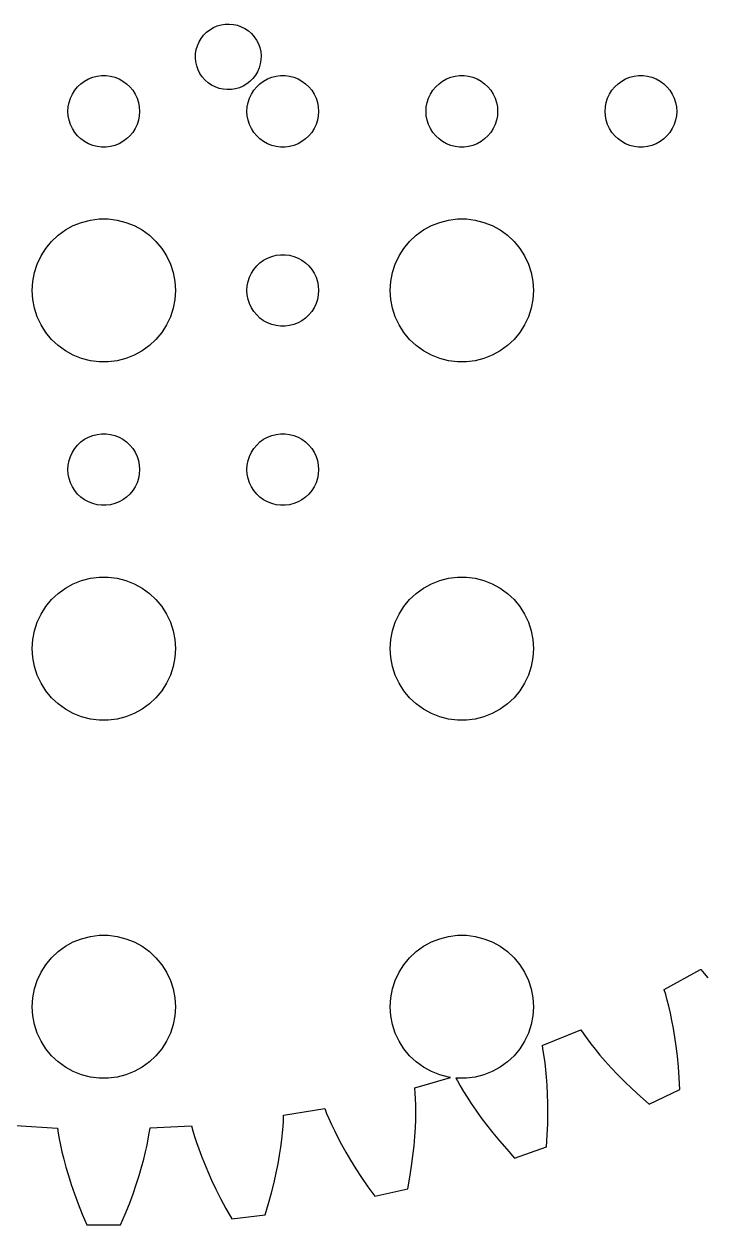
# Model space of a CAD drawing. Header units: metres. Extents: x -54 to 54, y 56 to 164.
# Drawn here: x -3.3 to 25.2, y 55.9 to 106.2 of the extents above; entities that cross this region are included whole.
import ezdxf

# ---------------------------------------------------------------- set-up
doc = ezdxf.new("R2010")
doc.units = ezdxf.units.M

msp = doc.modelspace()

# ---------------------------------------------------------------- linework, layer by layer
for p, q in [((4.74915, 106.079), (4.91496, 106.127)), ((4.91496, 106.127), (5.08551, 106.154)), ((5.08551, 106.154), (5.2581, 106.159)), ((5.2581, 106.159), (5.43001, 106.143)), ((5.43001, 106.143), (5.59851, 106.105)), ((4.07767, 105.558), (4.1835, 105.694)), ((4.1835, 105.694), (4.3056, 105.816)), ((4.3056, 105.816), (4.44205, 105.922)), ((4.44205, 105.922), (4.59067, 106.01)), ((4.59067, 106.01), (4.74915, 106.079)), ((5.59851, 106.105), (5.76099, 106.047)), ((5.76099, 106.047), (5.91484, 105.969)), ((5.91484, 105.969), (6.05765, 105.872)), ((6.05765, 105.872), (6.18718, 105.757)), ((6.18718, 105.757), (6.30136, 105.628)), ((6.30136, 105.628), (6.39842, 105.485)), ((3.87302, 105.085), (3.92119, 105.251)), ((3.92119, 105.251), (3.98978, 105.409)), ((3.98978, 105.409), (4.07767, 105.558)), ((6.39842, 105.485), (6.47682, 105.331)), ((6.47682, 105.331), (6.53531, 105.169)), ((6.53531, 105.169), (6.57298, 105)), ((3.84059, 104.742), (3.84601, 104.914)), ((3.85683, 104.57), (3.84059, 104.742)), ((3.84601, 104.914), (3.87302, 105.085)), ((6.5838, 104.656), (6.55679, 104.485)), ((6.57298, 105), (6.58923, 104.828)), ((6.58923, 104.828), (6.5838, 104.656)), ((3.8945, 104.401), (3.85683, 104.57)), ((3.95299, 104.239), (3.8945, 104.401)), ((4.03139, 104.085), (3.95299, 104.239)), ((6.44003, 104.161), (6.35214, 104.012)), ((6.50862, 104.319), (6.44003, 104.161)), ((6.55679, 104.485), (6.50862, 104.319)), ((-1.09344, 103.527), (-0.95613, 103.656)), ((-0.95613, 103.656), (-0.80373, 103.766)), ((-0.80373, 103.766), (-0.63866, 103.857)), ((-0.63866, 103.857), (-0.46352, 103.927)), ((-0.46352, 103.927), (-0.28107, 103.973)), ((-0.28107, 103.973), (-0.09418, 103.997)), ((-0.09418, 103.997), (0.09418, 103.997)), ((0.09418, 103.997), (0.28107, 103.973)), ((0.28107, 103.973), (0.46352, 103.927)), ((0.46352, 103.927), (0.63866, 103.857)), ((0.63866, 103.857), (0.80373, 103.766)), ((0.80373, 103.766), (0.95613, 103.656)), ((0.95613, 103.656), (1.09344, 103.527)), ((4.12845, 103.942), (4.03139, 104.085)), ((4.24263, 103.813), (4.12845, 103.942)), ((4.37216, 103.699), (4.24263, 103.813)), ((4.51497, 103.602), (4.37216, 103.699)), ((5.98776, 103.648), (5.83914, 103.56)), ((6.12421, 103.754), (5.98776, 103.648)), ((6.24631, 103.876), (6.12421, 103.754)), ((6.35214, 104.012), (6.24631, 103.876)), ((6.40654, 103.527), (6.54385, 103.656)), ((6.54385, 103.656), (6.69626, 103.766)), ((6.69626, 103.766), (6.86133, 103.857)), ((6.86133, 103.857), (7.03647, 103.927)), ((7.03647, 103.927), (7.21892, 103.973)), ((7.21892, 103.973), (7.40581, 103.997)), ((7.40581, 103.997), (7.59418, 103.997)), ((7.59418, 103.997), (7.78107, 103.973)), ((7.78107, 103.973), (7.96352, 103.927)), ((7.96352, 103.927), (8.13866, 103.857)), ((8.13866, 103.857), (8.30373, 103.766)), ((8.30373, 103.766), (8.45613, 103.656)), ((8.45613, 103.656), (8.59344, 103.527)), ((13.9065, 103.527), (14.0439, 103.656)), ((14.0439, 103.656), (14.1963, 103.766)), ((14.1963, 103.766), (14.3613, 103.857)), ((14.3613, 103.857), (14.5365, 103.927)), ((14.5365, 103.927), (14.7189, 103.973)), ((14.7189, 103.973), (14.9058, 103.997)), ((14.9058, 103.997), (15.0942, 103.997)), ((15.0942, 103.997), (15.2811, 103.973)), ((15.2811, 103.973), (15.4635, 103.927)), ((15.4635, 103.927), (15.6387, 103.857)), ((15.6387, 103.857), (15.8037, 103.766)), ((15.8037, 103.766), (15.9561, 103.656)), ((15.9561, 103.656), (16.0934, 103.527)), ((21.4065, 103.527), (21.5439, 103.656)), ((21.5439, 103.656), (21.6963, 103.766)), ((21.6963, 103.766), (21.8613, 103.857)), ((21.8613, 103.857), (22.0365, 103.927)), ((22.0365, 103.927), (22.2189, 103.973)), ((22.2189, 103.973), (22.4058, 103.997)), ((22.4058, 103.997), (22.5942, 103.997)), ((22.5942, 103.997), (22.7811, 103.973)), ((22.7811, 103.973), (22.9635, 103.927)), ((22.9635, 103.927), (23.1387, 103.857)), ((23.1387, 103.857), (23.3037, 103.766)), ((23.3037, 103.766), (23.4561, 103.656)), ((23.4561, 103.656), (23.5934, 103.527)), ((-1.39465, 103.052), (-1.31445, 103.223)), ((-1.31445, 103.223), (-1.21352, 103.382)), ((-1.21352, 103.382), (-1.09344, 103.527)), ((1.09344, 103.527), (1.21352, 103.382)), ((1.21352, 103.382), (1.31445, 103.223)), ((1.31445, 103.223), (1.39465, 103.052)), ((4.66882, 103.523), (4.51497, 103.602)), ((4.8313, 103.465), (4.66882, 103.523)), ((4.9998, 103.427), (4.8313, 103.465)), ((5.17172, 103.411), (4.9998, 103.427)), ((5.3443, 103.416), (5.17172, 103.411)), ((5.51485, 103.443), (5.3443, 103.416)), ((5.68066, 103.491), (5.51485, 103.443)), ((5.83914, 103.56), (5.68066, 103.491)), ((6.10533, 103.052), (6.18553, 103.223)), ((6.18553, 103.223), (6.28647, 103.382)), ((6.28647, 103.382), (6.40654, 103.527)), ((8.59344, 103.527), (8.71352, 103.382)), ((8.71352, 103.382), (8.81445, 103.223)), ((8.81445, 103.223), (8.89465, 103.052)), ((13.6053, 103.052), (13.6855, 103.223)), ((13.6855, 103.223), (13.7865, 103.382)), ((13.7865, 103.382), (13.9065, 103.527)), ((16.0934, 103.527), (16.2135, 103.382)), ((16.2135, 103.382), (16.3145, 103.223)), ((16.3145, 103.223), (16.3947, 103.052)), ((21.1053, 103.052), (21.1855, 103.223)), ((21.1855, 103.223), (21.2865, 103.382)), ((21.2865, 103.382), (21.4065, 103.527)), ((23.5934, 103.527), (23.7135, 103.382)), ((23.7135, 103.382), (23.8145, 103.223)), ((23.8145, 103.223), (23.8947, 103.052)), ((-1.5, 102.5), (-1.48816, 102.688)), ((-1.48816, 102.688), (-1.45287, 102.873)), ((-1.45287, 102.873), (-1.39465, 103.052)), ((1.39465, 103.052), (1.45287, 102.873)), ((1.45287, 102.873), (1.48816, 102.688)), ((1.48816, 102.688), (1.5, 102.5)), ((6, 102.5), (6.01183, 102.688)), ((6.01183, 102.688), (6.04712, 102.873)), ((6.04712, 102.873), (6.10533, 103.052)), ((8.89465, 103.052), (8.95287, 102.873)), ((8.95287, 102.873), (8.98816, 102.688)), ((8.98816, 102.688), (9, 102.5)), ((13.5, 102.5), (13.5118, 102.688)), ((13.5118, 102.688), (13.5471, 102.873)), ((13.5471, 102.873), (13.6053, 103.052)), ((16.3947, 103.052), (16.4529, 102.873)), ((16.4529, 102.873), (16.4882, 102.688)), ((16.4882, 102.688), (16.5, 102.5)), ((21, 102.5), (21.0118, 102.688)), ((21.0118, 102.688), (21.0471, 102.873)), ((21.0471, 102.873), (21.1053, 103.052)), ((23.8947, 103.052), (23.9529, 102.873)), ((23.9529, 102.873), (23.9882, 102.688)), ((23.9882, 102.688), (24, 102.5)), ((-1.48816, 102.312), (-1.5, 102.5)), ((-1.45287, 102.127), (-1.48816, 102.312)), ((-1.39465, 101.948), (-1.45287, 102.127)), ((1.45287, 102.127), (1.39465, 101.948)), ((1.48816, 102.312), (1.45287, 102.127)), ((1.5, 102.5), (1.48816, 102.312)), ((6.01183, 102.312), (6, 102.5)), ((6.04712, 102.127), (6.01183, 102.312)), ((6.10533, 101.948), (6.04712, 102.127)), ((8.95287, 102.127), (8.89465, 101.948)), ((8.98816, 102.312), (8.95287, 102.127)), ((9, 102.5), (8.98816, 102.312)), ((13.5118, 102.312), (13.5, 102.5)), ((13.5471, 102.127), (13.5118, 102.312)), ((13.6053, 101.948), (13.5471, 102.127)), ((16.4529, 102.127), (16.3947, 101.948)), ((16.4882, 102.312), (16.4529, 102.127)), ((16.5, 102.5), (16.4882, 102.312)), ((21.0118, 102.312), (21, 102.5)), ((21.0471, 102.127), (21.0118, 102.312)), ((21.1053, 101.948), (21.0471, 102.127)), ((23.9529, 102.127), (23.8947, 101.948)), ((23.9882, 102.312), (23.9529, 102.127)), ((24, 102.5), (23.9882, 102.312)), ((-1.31445, 101.777), (-1.39465, 101.948)), ((-1.21352, 101.618), (-1.31445, 101.777)), ((-1.09344, 101.473), (-1.21352, 101.618)), ((1.21352, 101.618), (1.09344, 101.473)), ((1.31445, 101.777), (1.21352, 101.618)), ((1.39465, 101.948), (1.31445, 101.777)), ((6.18553, 101.777), (6.10533, 101.948)), ((6.28647, 101.618), (6.18553, 101.777)), ((6.40654, 101.473), (6.28647, 101.618)), ((8.71352, 101.618), (8.59344, 101.473)), ((8.81445, 101.777), (8.71352, 101.618)), ((8.89465, 101.948), (8.81445, 101.777)), ((13.6855, 101.777), (13.6053, 101.948)), ((13.7865, 101.618), (13.6855, 101.777)), ((13.9065, 101.473), (13.7865, 101.618)), ((16.2135, 101.618), (16.0934, 101.473)), ((16.3145, 101.777), (16.2135, 101.618)), ((16.3947, 101.948), (16.3145, 101.777)), ((21.1855, 101.777), (21.1053, 101.948)), ((21.2865, 101.618), (21.1855, 101.777)), ((21.4065, 101.473), (21.2865, 101.618)), ((23.7135, 101.618), (23.5934, 101.473)), ((23.8145, 101.777), (23.7135, 101.618)), ((23.8947, 101.948), (23.8145, 101.777)), ((-0.95613, 101.344), (-1.09344, 101.473)), ((-0.80373, 101.234), (-0.95613, 101.344)), ((-0.63866, 101.143), (-0.80373, 101.234)), ((-0.46352, 101.073), (-0.63866, 101.143)), ((0.63866, 101.143), (0.46352, 101.073)), ((0.80373, 101.234), (0.63866, 101.143)), ((0.95613, 101.344), (0.80373, 101.234)), ((1.09344, 101.473), (0.95613, 101.344)), ((6.54385, 101.344), (6.40654, 101.473)), ((6.69626, 101.234), (6.54385, 101.344)), ((6.86133, 101.143), (6.69626, 101.234)), ((7.03647, 101.073), (6.86133, 101.143)), ((8.13866, 101.143), (7.96352, 101.073)), ((8.30373, 101.234), (8.13866, 101.143)), ((8.45613, 101.344), (8.30373, 101.234)), ((8.59344, 101.473), (8.45613, 101.344)), ((14.0439, 101.344), (13.9065, 101.473)), ((14.1963, 101.234), (14.0439, 101.344)), ((14.3613, 101.143), (14.1963, 101.234)), ((14.5365, 101.073), (14.3613, 101.143)), ((15.6387, 101.143), (15.4635, 101.073)), ((15.8037, 101.234), (15.6387, 101.143)), ((15.9561, 101.344), (15.8037, 101.234)), ((16.0934, 101.473), (15.9561, 101.344)), ((21.5439, 101.344), (21.4065, 101.473)), ((21.6963, 101.234), (21.5439, 101.344)), ((21.8613, 101.143), (21.6963, 101.234)), ((22.0365, 101.073), (21.8613, 101.143)), ((23.1387, 101.143), (22.9635, 101.073)), ((23.3037, 101.234), (23.1387, 101.143)), ((23.4561, 101.344), (23.3037, 101.234)), ((23.5934, 101.473), (23.4561, 101.344)), ((-0.28107, 101.027), (-0.46352, 101.073)), ((-0.09418, 101.003), (-0.28107, 101.027)), ((0.09418, 101.003), (-0.09418, 101.003)), ((0.28107, 101.027), (0.09418, 101.003)), ((0.46352, 101.073), (0.28107, 101.027)), ((7.21892, 101.027), (7.03647, 101.073)), ((7.40581, 101.003), (7.21892, 101.027)), ((7.59418, 101.003), (7.40581, 101.003)), ((7.78107, 101.027), (7.59418, 101.003)), ((7.96352, 101.073), (7.78107, 101.027)), ((14.7189, 101.027), (14.5365, 101.073)), ((14.9058, 101.003), (14.7189, 101.027)), ((15.0942, 101.003), (14.9058, 101.003)), ((15.2811, 101.027), (15.0942, 101.003)), ((15.4635, 101.073), (15.2811, 101.027)), ((22.2189, 101.027), (22.0365, 101.073)), ((22.4058, 101.003), (22.2189, 101.027)), ((22.5942, 101.003), (22.4058, 101.003)), ((22.7811, 101.027), (22.5942, 101.003)), ((22.9635, 101.073), (22.7811, 101.027)), ((-1.60747, 97.533), (-1.27733, 97.7145)), ((-1.27733, 97.7145), (-0.92705, 97.8532)), ((-0.92705, 97.8532), (-0.56213, 97.9469)), ((-0.56213, 97.9469), (-0.18837, 97.9941)), ((-0.18837, 97.9941), (0.18837, 97.9941)), ((0.18837, 97.9941), (0.56213, 97.9469)), ((0.56213, 97.9469), (0.92705, 97.8532)), ((0.92705, 97.8532), (1.27733, 97.7145)), ((1.27733, 97.7145), (1.60747, 97.533)), ((13.3925, 97.533), (13.7227, 97.7145)), ((13.7227, 97.7145), (14.0729, 97.8532)), ((14.0729, 97.8532), (14.4379, 97.9469)), ((14.4379, 97.9469), (14.8116, 97.9941)), ((14.8116, 97.9941), (15.1884, 97.9941)), ((15.1884, 97.9941), (15.5621, 97.9469)), ((15.5621, 97.9469), (15.927, 97.8532)), ((15.927, 97.8532), (16.2773, 97.7145)), ((16.2773, 97.7145), (16.6075, 97.533)), ((-2.1869, 97.0536), (-1.91226, 97.3116)), ((-1.91226, 97.3116), (-1.60747, 97.533)), ((1.60747, 97.533), (1.91226, 97.3116)), ((1.91226, 97.3116), (2.1869, 97.0536)), ((12.8131, 97.0536), (13.0877, 97.3116)), ((13.0877, 97.3116), (13.3925, 97.533)), ((16.6075, 97.533), (16.9123, 97.3116)), ((16.9123, 97.3116), (17.1869, 97.0536)), ((-2.62891, 96.4453), (-2.42705, 96.7634)), ((-2.42705, 96.7634), (-2.1869, 97.0536)), ((2.1869, 97.0536), (2.42705, 96.7634)), ((2.42705, 96.7634), (2.62891, 96.4453)), ((12.3711, 96.4453), (12.5729, 96.7634)), ((12.5729, 96.7634), (12.8131, 97.0536)), ((17.1869, 97.0536), (17.427, 96.7634)), ((17.427, 96.7634), (17.6289, 96.4453)), ((-2.90575, 95.7461), (-2.78932, 96.1044)), ((-2.78932, 96.1044), (-2.62891, 96.4453)), ((2.62891, 96.4453), (2.78932, 96.1044)), ((2.78932, 96.1044), (2.90575, 95.7461)), ((6.40654, 96.0268), (6.54385, 96.1558)), ((6.54385, 96.1558), (6.69626, 96.2665)), ((6.69626, 96.2665), (6.86133, 96.3573)), ((6.86133, 96.3573), (7.03647, 96.4266)), ((7.03647, 96.4266), (7.21892, 96.4734)), ((7.21892, 96.4734), (7.40581, 96.4971)), ((7.40581, 96.4971), (7.59418, 96.4971)), ((7.59418, 96.4971), (7.78107, 96.4734)), ((7.78107, 96.4734), (7.96352, 96.4266)), ((7.96352, 96.4266), (8.13866, 96.3573)), ((8.13866, 96.3573), (8.30373, 96.2665)), ((8.30373, 96.2665), (8.45613, 96.1558)), ((8.45613, 96.1558), (8.59344, 96.0268)), ((12.0942, 95.7461), (12.2107, 96.1044)), ((12.2107, 96.1044), (12.3711, 96.4453)), ((17.6289, 96.4453), (17.7893, 96.1044)), ((17.7893, 96.1044), (17.9057, 95.7461)), ((-2.97633, 95.376), (-2.90575, 95.7461)), ((2.90575, 95.7461), (2.97633, 95.376)), ((6.10533, 95.5522), (6.18553, 95.7226)), ((6.18553, 95.7226), (6.28647, 95.8817)), ((6.28647, 95.8817), (6.40654, 96.0268)), ((8.59344, 96.0268), (8.71352, 95.8817)), ((8.71352, 95.8817), (8.81445, 95.7226)), ((8.81445, 95.7226), (8.89465, 95.5522)), ((12.0237, 95.376), (12.0942, 95.7461)), ((17.9057, 95.7461), (17.9763, 95.376)), ((-3, 95), (-2.97633, 95.376)), ((2.97633, 95.376), (3, 95)), ((6, 95), (6.01183, 95.188)), ((6.01183, 95.188), (6.04712, 95.373)), ((6.04712, 95.373), (6.10533, 95.5522)), ((8.89465, 95.5522), (8.95287, 95.373)), ((8.95287, 95.373), (8.98816, 95.188)), ((8.98816, 95.188), (9, 95)), ((12, 95), (12.0237, 95.376)), ((17.9763, 95.376), (18, 95)), ((-2.97633, 94.624), (-3, 95)), ((-2.90575, 94.2539), (-2.97633, 94.624)), ((2.97633, 94.624), (2.90575, 94.2539)), ((3, 95), (2.97633, 94.624)), ((6.01183, 94.812), (6, 95)), ((6.04712, 94.627), (6.01183, 94.812)), ((6.10533, 94.4478), (6.04712, 94.627)), ((8.95287, 94.627), (8.89465, 94.4478)), ((8.98816, 94.812), (8.95287, 94.627)), ((9, 95), (8.98816, 94.812)), ((12.0237, 94.624), (12, 95)), ((12.0942, 94.2539), (12.0237, 94.624)), ((17.9763, 94.624), (17.9057, 94.2539)), ((18, 95), (17.9763, 94.624)), ((-2.78932, 93.8956), (-2.90575, 94.2539)), ((2.90575, 94.2539), (2.78932, 93.8956)), ((6.18553, 94.2774), (6.10533, 94.4478)), ((6.28647, 94.1183), (6.18553, 94.2774)), ((6.40654, 93.9732), (6.28647, 94.1183)), ((8.71352, 94.1183), (8.59344, 93.9732)), ((8.81445, 94.2774), (8.71352, 94.1183)), ((8.89465, 94.4478), (8.81445, 94.2774)), ((12.2107, 93.8956), (12.0942, 94.2539)), ((17.9057, 94.2539), (17.7893, 93.8956)), ((-2.62891, 93.5547), (-2.78932, 93.8956)), ((-2.42705, 93.2366), (-2.62891, 93.5547)), ((2.62891, 93.5547), (2.42705, 93.2366)), ((2.78932, 93.8956), (2.62891, 93.5547)), ((6.54385, 93.8442), (6.40654, 93.9732)), ((6.69626, 93.7335), (6.54385, 93.8442)), ((6.86133, 93.6428), (6.69626, 93.7335)), ((7.03647, 93.5734), (6.86133, 93.6428)), ((7.21892, 93.5266), (7.03647, 93.5734)), ((7.96352, 93.5734), (7.78107, 93.5266)), ((8.13866, 93.6428), (7.96352, 93.5734)), ((8.30373, 93.7335), (8.13866, 93.6428)), ((8.45613, 93.8442), (8.30373, 93.7335)), ((8.59344, 93.9732), (8.45613, 93.8442)), ((12.3711, 93.5547), (12.2107, 93.8956)), ((12.5729, 93.2366), (12.3711, 93.5547)), ((17.6289, 93.5547), (17.427, 93.2366)), ((17.7893, 93.8956), (17.6289, 93.5547)), ((-2.1869, 92.9464), (-2.42705, 93.2366)), ((2.42705, 93.2366), (2.1869, 92.9464)), ((7.40581, 93.503), (7.21892, 93.5266)), ((7.59418, 93.503), (7.40581, 93.503)), ((7.78107, 93.5266), (7.59418, 93.503)), ((12.8131, 92.9464), (12.5729, 93.2366)), ((17.427, 93.2366), (17.1869, 92.9464)), ((-1.91226, 92.6885), (-2.1869, 92.9464)), ((-1.60747, 92.467), (-1.91226, 92.6885)), ((1.91226, 92.6885), (1.60747, 92.467)), ((2.1869, 92.9464), (1.91226, 92.6885)), ((13.0877, 92.6885), (12.8131, 92.9464)), ((13.3925, 92.467), (13.0877, 92.6885)), ((16.9123, 92.6885), (16.6075, 92.467)), ((17.1869, 92.9464), (16.9123, 92.6885)), ((-1.27733, 92.2855), (-1.60747, 92.467)), ((-0.92705, 92.1468), (-1.27733, 92.2855)), ((-0.56213, 92.0531), (-0.92705, 92.1468)), ((-0.18837, 92.0059), (-0.56213, 92.0531)), ((0.56213, 92.0531), (0.18837, 92.0059)), ((0.92705, 92.1468), (0.56213, 92.0531)), ((1.27733, 92.2855), (0.92705, 92.1468)), ((1.60747, 92.467), (1.27733, 92.2855)), ((13.7227, 92.2855), (13.3925, 92.467)), ((14.0729, 92.1468), (13.7227, 92.2855)), ((14.4379, 92.0531), (14.0729, 92.1468)), ((14.8116, 92.0059), (14.4379, 92.0531)), ((15.5621, 92.0531), (15.1884, 92.0059)), ((15.927, 92.1468), (15.5621, 92.0531)), ((16.2773, 92.2855), (15.927, 92.1468)), ((16.6075, 92.467), (16.2773, 92.2855)), ((0.18837, 92.0059), (-0.18837, 92.0059)), ((15.1884, 92.0059), (14.8116, 92.0059)), ((-1.21352, 88.3817), (-1.09344, 88.5268)), ((-1.09344, 88.5268), (-0.95613, 88.6558)), ((-0.95613, 88.6558), (-0.80373, 88.7665)), ((-0.80373, 88.7665), (-0.63866, 88.8573)), ((-0.63866, 88.8573), (-0.46352, 88.9266)), ((-0.46352, 88.9266), (-0.28107, 88.9734)), ((-0.28107, 88.9734), (-0.09418, 88.997)), ((-0.09418, 88.997), (0.09418, 88.997)), ((0.09418, 88.997), (0.28107, 88.9734)), ((0.28107, 88.9734), (0.46352, 88.9266)), ((0.46352, 88.9266), (0.63866, 88.8573)), ((0.63866, 88.8573), (0.80373, 88.7665)), ((0.80373, 88.7665), (0.95613, 88.6558)), ((0.95613, 88.6558), (1.09344, 88.5268)), ((1.09344, 88.5268), (1.21352, 88.3817)), ((6.28647, 88.3817), (6.40654, 88.5268)), ((6.40654, 88.5268), (6.54385, 88.6558)), ((6.54385, 88.6558), (6.69626, 88.7665)), ((6.69626, 88.7665), (6.86133, 88.8573)), ((6.86133, 88.8573), (7.03647, 88.9266)), ((7.03647, 88.9266), (7.21892, 88.9734)), ((7.21892, 88.9734), (7.40581, 88.997)), ((7.40581, 88.997), (7.59418, 88.997)), ((7.59418, 88.997), (7.78107, 88.9734)), ((7.78107, 88.9734), (7.96352, 88.9266)), ((7.96352, 88.9266), (8.13866, 88.8573)), ((8.13866, 88.8573), (8.30373, 88.7665)), ((8.30373, 88.7665), (8.45613, 88.6558)), ((8.45613, 88.6558), (8.59344, 88.5268)), ((8.59344, 88.5268), (8.71352, 88.3817)), ((-1.45287, 87.873), (-1.39465, 88.0522)), ((-1.39465, 88.0522), (-1.31445, 88.2226)), ((-1.31445, 88.2226), (-1.21352, 88.3817)), ((1.21352, 88.3817), (1.31445, 88.2226)), ((1.31445, 88.2226), (1.39465, 88.0522)), ((1.39465, 88.0522), (1.45287, 87.873)), ((6.04712, 87.873), (6.10533, 88.0522)), ((6.10533, 88.0522), (6.18553, 88.2226)), ((6.18553, 88.2226), (6.28647, 88.3817)), ((8.71352, 88.3817), (8.81445, 88.2226)), ((8.81445, 88.2226), (8.89465, 88.0522)), ((8.89465, 88.0522), (8.95287, 87.873)), ((-1.5, 87.5), (-1.48816, 87.688)), ((-1.48816, 87.688), (-1.45287, 87.873)), ((1.45287, 87.873), (1.48816, 87.688)), ((1.48816, 87.688), (1.5, 87.5)), ((6, 87.5), (6.01183, 87.688)), ((6.01183, 87.688), (6.04712, 87.873)), ((8.95287, 87.873), (8.98816, 87.688)), ((8.98816, 87.688), (9, 87.5)), ((-1.48816, 87.312), (-1.5, 87.5)), ((-1.45287, 87.127), (-1.48816, 87.312)), ((-1.39465, 86.9478), (-1.45287, 87.127)), ((1.45287, 87.127), (1.39465, 86.9478)), ((1.48816, 87.312), (1.45287, 87.127)), ((1.5, 87.5), (1.48816, 87.312)), ((6.01183, 87.312), (6, 87.5)), ((6.04712, 87.127), (6.01183, 87.312)), ((6.10533, 86.9478), (6.04712, 87.127)), ((8.95287, 87.127), (8.89465, 86.9478)), ((8.98816, 87.312), (8.95287, 87.127)), ((9, 87.5), (8.98816, 87.312)), ((-1.31445, 86.7774), (-1.39465, 86.9478)), ((-1.21352, 86.6183), (-1.31445, 86.7774)), ((-1.09344, 86.4732), (-1.21352, 86.6183)), ((1.21352, 86.6183), (1.09344, 86.4732)), ((1.31445, 86.7774), (1.21352, 86.6183)), ((1.39465, 86.9478), (1.31445, 86.7774)), ((6.18553, 86.7774), (6.10533, 86.9478)), ((6.28647, 86.6183), (6.18553, 86.7774)), ((6.40654, 86.4732), (6.28647, 86.6183)), ((8.71352, 86.6183), (8.59344, 86.4732)), ((8.81445, 86.7774), (8.71352, 86.6183)), ((8.89465, 86.9478), (8.81445, 86.7774)), ((-0.95613, 86.3442), (-1.09344, 86.4732)), ((-0.80373, 86.2335), (-0.95613, 86.3442)), ((-0.63866, 86.1428), (-0.80373, 86.2335)), ((-0.46352, 86.0734), (-0.63866, 86.1428)), ((-0.28107, 86.0266), (-0.46352, 86.0734)), ((-0.09418, 86.003), (-0.28107, 86.0266)), ((0.28107, 86.0266), (0.09418, 86.003)), ((0.46352, 86.0734), (0.28107, 86.0266)), ((0.63866, 86.1428), (0.46352, 86.0734)), ((0.80373, 86.2335), (0.63866, 86.1428)), ((0.95613, 86.3442), (0.80373, 86.2335)), ((1.09344, 86.4732), (0.95613, 86.3442)), ((6.54385, 86.3442), (6.40654, 86.4732)), ((6.69626, 86.2335), (6.54385, 86.3442)), ((6.86133, 86.1428), (6.69626, 86.2335)), ((7.03647, 86.0734), (6.86133, 86.1428)), ((7.21892, 86.0266), (7.03647, 86.0734)), ((7.40581, 86.003), (7.21892, 86.0266)), ((7.78107, 86.0266), (7.59418, 86.003)), ((7.96352, 86.0734), (7.78107, 86.0266)), ((8.13866, 86.1428), (7.96352, 86.0734)), ((8.30373, 86.2335), (8.13866, 86.1428)), ((8.45613, 86.3442), (8.30373, 86.2335)), ((8.59344, 86.4732), (8.45613, 86.3442)), ((0.09418, 86.003), (-0.09418, 86.003)), ((7.59418, 86.003), (7.40581, 86.003)), ((-0.56213, 82.9469), (-0.18837, 82.9941)), ((-0.18837, 82.9941), (0.18837, 82.9941)), ((0.18837, 82.9941), (0.56213, 82.9469)), ((14.4379, 82.9469), (14.8116, 82.9941)), ((14.8116, 82.9941), (15.1884, 82.9941)), ((15.1884, 82.9941), (15.5621, 82.9469)), ((-1.91226, 82.3116), (-1.60747, 82.533)), ((-1.60747, 82.533), (-1.27733, 82.7145)), ((-1.27733, 82.7145), (-0.92705, 82.8532)), ((-0.92705, 82.8532), (-0.56213, 82.9469)), ((0.56213, 82.9469), (0.92705, 82.8532)), ((0.92705, 82.8532), (1.27733, 82.7145)), ((1.27733, 82.7145), (1.60747, 82.533)), ((1.60747, 82.533), (1.91226, 82.3116)), ((13.0877, 82.3116), (13.3925, 82.533)), ((13.3925, 82.533), (13.7227, 82.7145)), ((13.7227, 82.7145), (14.0729, 82.8532)), ((14.0729, 82.8532), (14.4379, 82.9469)), ((15.5621, 82.9469), (15.927, 82.8532)), ((15.927, 82.8532), (16.2773, 82.7145)), ((16.2773, 82.7145), (16.6075, 82.533)), ((16.6075, 82.533), (16.9123, 82.3116)), ((-2.42705, 81.7634), (-2.1869, 82.0536)), ((-2.1869, 82.0536), (-1.91226, 82.3116)), ((1.91226, 82.3116), (2.1869, 82.0536)), ((2.1869, 82.0536), (2.42705, 81.7634)), ((12.5729, 81.7634), (12.8131, 82.0536)), ((12.8131, 82.0536), (13.0877, 82.3116)), ((16.9123, 82.3116), (17.1869, 82.0536)), ((17.1869, 82.0536), (17.427, 81.7634)), ((-2.62891, 81.4453), (-2.42705, 81.7634)), ((2.42705, 81.7634), (2.62891, 81.4453)), ((12.3711, 81.4453), (12.5729, 81.7634)), ((17.427, 81.7634), (17.6289, 81.4453)), ((-2.90575, 80.7461), (-2.78932, 81.1044)), ((-2.78932, 81.1044), (-2.62891, 81.4453)), ((2.62891, 81.4453), (2.78932, 81.1044)), ((2.78932, 81.1044), (2.90575, 80.7461)), ((12.0942, 80.7461), (12.2107, 81.1044)), ((12.2107, 81.1044), (12.3711, 81.4453)), ((17.6289, 81.4453), (17.7893, 81.1044)), ((17.7893, 81.1044), (17.9057, 80.7461)), ((-2.97633, 80.376), (-2.90575, 80.7461)), ((2.90575, 80.7461), (2.97633, 80.376)), ((12.0237, 80.376), (12.0942, 80.7461)), ((17.9057, 80.7461), (17.9763, 80.376)), ((-3, 80), (-2.97633, 80.376)), ((-2.97633, 79.624), (-3, 80)), ((2.97633, 80.376), (3, 80)), ((3, 80), (2.97633, 79.624)), ((12, 80), (12.0237, 80.376)), ((12.0237, 79.624), (12, 80)), ((17.9763, 80.376), (18, 80)), ((18, 80), (17.9763, 79.624)), ((-2.90575, 79.2539), (-2.97633, 79.624)), ((2.97633, 79.624), (2.90575, 79.2539)), ((12.0942, 79.2539), (12.0237, 79.624)), ((17.9763, 79.624), (17.9057, 79.2539)), ((-2.78932, 78.8956), (-2.90575, 79.2539)), ((2.90575, 79.2539), (2.78932, 78.8956)), ((12.2107, 78.8956), (12.0942, 79.2539)), ((17.9057, 79.2539), (17.7893, 78.8956)), ((-2.62891, 78.5547), (-2.78932, 78.8956)), ((-2.42705, 78.2366), (-2.62891, 78.5547)), ((2.62891, 78.5547), (2.42705, 78.2366)), ((2.78932, 78.8956), (2.62891, 78.5547)), ((12.3711, 78.5547), (12.2107, 78.8956)), ((12.5729, 78.2366), (12.3711, 78.5547)), ((17.6289, 78.5547), (17.427, 78.2366)), ((17.7893, 78.8956), (17.6289, 78.5547)), ((-2.1869, 77.9464), (-2.42705, 78.2366)), ((2.42705, 78.2366), (2.1869, 77.9464)), ((12.8131, 77.9464), (12.5729, 78.2366)), ((17.427, 78.2366), (17.1869, 77.9464)), ((-1.91226, 77.6885), (-2.1869, 77.9464)), ((-1.60747, 77.467), (-1.91226, 77.6885)), ((-1.27733, 77.2855), (-1.60747, 77.467)), ((1.60747, 77.467), (1.27733, 77.2855)), ((1.91226, 77.6885), (1.60747, 77.467)), ((2.1869, 77.9464), (1.91226, 77.6885)), ((13.0877, 77.6885), (12.8131, 77.9464)), ((13.3925, 77.467), (13.0877, 77.6885)), ((13.7227, 77.2855), (13.3925, 77.467)), ((16.6075, 77.467), (16.2773, 77.2855)), ((16.9123, 77.6885), (16.6075, 77.467)), ((17.1869, 77.9464), (16.9123, 77.6885)), ((-0.92705, 77.1468), (-1.27733, 77.2855)), ((-0.56213, 77.0531), (-0.92705, 77.1468)), ((-0.18837, 77.0059), (-0.56213, 77.0531)), ((0.18837, 77.0059), (-0.18837, 77.0059)), ((0.56213, 77.0531), (0.18837, 77.0059)), ((0.92705, 77.1468), (0.56213, 77.0531)), ((1.27733, 77.2855), (0.92705, 77.1468)), ((14.0729, 77.1468), (13.7227, 77.2855)), ((14.4379, 77.0531), (14.0729, 77.1468)), ((14.8116, 77.0059), (14.4379, 77.0531)), ((15.1884, 77.0059), (14.8116, 77.0059)), ((15.5621, 77.0531), (15.1884, 77.0059)), ((15.927, 77.1468), (15.5621, 77.0531)), ((16.2773, 77.2855), (15.927, 77.1468)), ((-0.92705, 67.8532), (-0.56213, 67.9469)), ((-0.56213, 67.9469), (-0.18837, 67.9941)), ((-0.18837, 67.9941), (0.18837, 67.9941)), ((0.18837, 67.9941), (0.56213, 67.9469)), ((0.56213, 67.9469), (0.92705, 67.8532)), ((14.0729, 67.8532), (14.4379, 67.9469)), ((14.4379, 67.9469), (14.8116, 67.9941)), ((14.8116, 67.9941), (15.1884, 67.9941)), ((15.1884, 67.9941), (15.5621, 67.9469)), ((15.5621, 67.9469), (15.927, 67.8532)), ((-1.91226, 67.3115), (-1.60747, 67.533)), ((-1.60747, 67.533), (-1.27733, 67.7145)), ((-1.27733, 67.7145), (-0.92705, 67.8532)), ((0.92705, 67.8532), (1.27733, 67.7145)), ((1.27733, 67.7145), (1.60747, 67.533)), ((1.60747, 67.533), (1.91226, 67.3115)), ((13.0877, 67.3115), (13.3925, 67.533)), ((13.3925, 67.533), (13.7227, 67.7145)), ((13.7227, 67.7145), (14.0729, 67.8532)), ((15.927, 67.8532), (16.2773, 67.7145)), ((16.2773, 67.7145), (16.6075, 67.533)), ((16.6075, 67.533), (16.9123, 67.3115)), ((-2.42705, 66.7634), (-2.1869, 67.0536)), ((-2.1869, 67.0536), (-1.91226, 67.3115)), ((1.91226, 67.3115), (2.1869, 67.0536)), ((2.1869, 67.0536), (2.42705, 66.7634)), ((12.5729, 66.7634), (12.8131, 67.0536)), ((12.8131, 67.0536), (13.0877, 67.3115)), ((16.9123, 67.3115), (17.1869, 67.0536)), ((17.1869, 67.0536), (17.427, 66.7634)), ((-2.78932, 66.1044), (-2.62891, 66.4453)), ((-2.62891, 66.4453), (-2.42705, 66.7634)), ((2.42705, 66.7634), (2.62891, 66.4453)), ((2.62891, 66.4453), (2.78932, 66.1044)), ((12.2107, 66.1044), (12.3711, 66.4453)), ((12.3711, 66.4453), (12.5729, 66.7634)), ((17.427, 66.7634), (17.6289, 66.4453)), ((17.6289, 66.4453), (17.7893, 66.1044)), ((23.4716, 65.726), (25.0023, 66.5672)), ((25.0023, 66.5672), (25.0072, 66.5586)), ((25.0072, 66.5586), (25.147, 66.3966)), ((25.147, 66.3966), (25.3075, 66.2189)), ((-2.90575, 65.7461), (-2.78932, 66.1044)), ((2.78932, 66.1044), (2.90575, 65.7461)), ((12.0942, 65.7461), (12.2107, 66.1044)), ((17.7893, 66.1044), (17.9057, 65.7461)), ((-2.97633, 65.376), (-2.90575, 65.7461)), ((2.90575, 65.7461), (2.97633, 65.376)), ((12.0237, 65.376), (12.0942, 65.7461)), ((17.9057, 65.7461), (17.9763, 65.376)), ((23.4782, 65.7136), (23.4716, 65.726)), ((23.541, 65.509), (23.4782, 65.7136)), ((23.6061, 65.2786), (23.541, 65.509)), ((-3, 65), (-2.97633, 65.376)), ((-2.97633, 64.624), (-3, 65)), ((2.97633, 65.376), (3, 65)), ((3, 65), (2.97633, 64.624)), ((12, 65), (12.0237, 65.376)), ((12.0237, 64.624), (12, 65)), ((17.9763, 65.376), (18, 65)), ((18, 65), (17.9763, 64.624)), ((23.6723, 65.0222), (23.6061, 65.2786)), ((23.7385, 64.7396), (23.6723, 65.0222)), ((-2.90575, 64.2539), (-2.97633, 64.624)), ((2.97633, 64.624), (2.90575, 64.2539)), ((12.0942, 64.2539), (12.0237, 64.624)), ((17.9763, 64.624), (17.9057, 64.2539)), ((23.8034, 64.4307), (23.7385, 64.7396)), ((23.866, 64.0955), (23.8034, 64.4307)), ((-2.78932, 63.8956), (-2.90575, 64.2539)), ((-2.62891, 63.5547), (-2.78932, 63.8956)), ((2.78932, 63.8956), (2.62891, 63.5547)), ((2.90575, 64.2539), (2.78932, 63.8956)), ((12.2107, 63.8956), (12.0942, 64.2539)), ((12.3711, 63.5547), (12.2107, 63.8956)), ((17.7893, 63.8956), (17.6289, 63.5547)), ((17.9057, 64.2539), (17.7893, 63.8956)), ((18.3669, 63.3764), (19.9822, 64.0409)), ((19.9822, 64.0409), (19.9861, 64.0319)), ((19.9861, 64.0319), (20.1069, 63.8552)), ((23.9251, 63.7339), (23.866, 64.0955)), ((-2.42705, 63.2366), (-2.62891, 63.5547)), ((2.62891, 63.5547), (2.42705, 63.2366)), ((12.5729, 63.2366), (12.3711, 63.5547)), ((17.6289, 63.5547), (17.427, 63.2366)), ((18.3721, 63.3633), (18.3669, 63.3764)), ((20.1069, 63.8552), (20.2464, 63.6607)), ((20.2464, 63.6607), (20.4056, 63.449)), ((20.4056, 63.449), (20.5853, 63.2211)), ((23.9795, 63.3458), (23.9251, 63.7339)), ((-2.1869, 62.9464), (-2.42705, 63.2366)), ((-1.91226, 62.6885), (-2.1869, 62.9464)), ((2.1869, 62.9464), (1.91226, 62.6885)), ((2.42705, 63.2366), (2.1869, 62.9464)), ((12.8131, 62.9464), (12.5729, 63.2366)), ((13.0877, 62.6885), (12.8131, 62.9464)), ((17.1869, 62.9464), (16.9123, 62.6885)), ((17.427, 63.2366), (17.1869, 62.9464)), ((18.4116, 63.153), (18.3721, 63.3633)), ((18.4505, 62.9167), (18.4116, 63.153)), ((18.4875, 62.6545), (18.4505, 62.9167)), ((20.5853, 63.2211), (20.7863, 62.9778)), ((20.7863, 62.9778), (21.0093, 62.7198)), ((24.028, 62.9314), (23.9795, 63.3458)), ((24.0695, 62.4907), (24.028, 62.9314)), ((-1.60747, 62.467), (-1.91226, 62.6885)), ((-1.27733, 62.2855), (-1.60747, 62.467)), ((1.60747, 62.467), (1.27733, 62.2855)), ((1.91226, 62.6885), (1.60747, 62.467)), ((13.3925, 62.467), (13.0877, 62.6885)), ((13.7227, 62.2855), (13.3925, 62.467)), ((16.6075, 62.467), (16.2773, 62.2855)), ((16.9123, 62.6885), (16.6075, 62.467)), ((18.5217, 62.3663), (18.4875, 62.6545)), ((21.0093, 62.7198), (21.2552, 62.4481)), ((21.2552, 62.4481), (21.5247, 62.1637)), ((24.1028, 62.0238), (24.0695, 62.4907)), ((-0.92705, 62.1468), (-1.27733, 62.2855)), ((-0.56213, 62.0531), (-0.92705, 62.1468)), ((-0.18837, 62.0059), (-0.56213, 62.0531)), ((0.18837, 62.0059), (-0.18837, 62.0059)), ((0.56213, 62.0531), (0.18837, 62.0059)), ((0.92705, 62.1468), (0.56213, 62.0531)), ((1.27733, 62.2855), (0.92705, 62.1468)), ((13.0312, 61.6131), (14.5312, 62.0414)), ((14.0729, 62.1468), (13.7227, 62.2855)), ((14.4379, 62.0531), (14.0729, 62.1468)), ((14.5312, 62.0414), (14.4379, 62.0531)), ((14.8116, 62.0059), (14.7505, 62.0136)), ((14.7505, 62.0136), (14.8139, 61.8941)), ((15.1884, 62.0059), (14.8116, 62.0059)), ((14.8139, 61.8941), (14.9308, 61.6852)), ((15.5621, 62.0531), (15.1884, 62.0059)), ((15.927, 62.1468), (15.5621, 62.0531)), ((16.2773, 62.2855), (15.927, 62.1468)), ((18.5516, 62.0521), (18.5217, 62.3663)), ((18.5763, 61.712), (18.5516, 62.0521)), ((21.5247, 62.1637), (21.8185, 61.8673)), ((21.8185, 61.8673), (22.1372, 61.5601)), ((24.1267, 61.5309), (24.1028, 62.0238)), ((13.0349, 61.5995), (13.0312, 61.6131)), ((13.0506, 61.3861), (13.0349, 61.5995)), ((13.0628, 61.147), (13.0506, 61.3861)), ((14.9308, 61.6852), (15.0652, 61.457)), ((15.0652, 61.457), (15.2183, 61.2104)), ((18.5945, 61.346), (18.5763, 61.712)), ((22.1372, 61.5601), (22.4815, 61.243)), ((22.8519, 60.917), (24.1267, 61.5309)), ((13.0703, 60.8823), (13.0628, 61.147)), ((13.0719, 60.5921), (13.0703, 60.8823)), ((15.2183, 61.2104), (15.3908, 60.9461)), ((15.3908, 60.9461), (15.5835, 60.6648)), ((18.6051, 60.9543), (18.5945, 61.346)), ((18.6069, 60.537), (18.6051, 60.9543)), ((22.4815, 61.243), (22.8519, 60.917)), ((7.52553, 60.2306), (7.53378, 60.4444)), ((7.53168, 60.4583), (9.25433, 60.7468)), ((7.53378, 60.4444), (7.53168, 60.4583)), ((9.25433, 60.7468), (9.25615, 60.7371)), ((9.25615, 60.7371), (9.33456, 60.5379)), ((9.33456, 60.5379), (9.42732, 60.3172)), ((13.0665, 60.2765), (13.0719, 60.5921)), ((15.5835, 60.6648), (15.7975, 60.3673)), ((15.7975, 60.3673), (16.0334, 60.0544)), ((18.5988, 60.0945), (18.6069, 60.537)), ((-3.6812, 60.0244), (-1.93758, 59.9224)), ((-1.93758, 59.9224), (-1.93796, 59.9125)), ((-1.93796, 59.9125), (-1.90581, 59.7009)), ((1.90581, 59.7009), (1.93796, 59.9125)), ((1.93741, 59.9265), (3.6815, 60.0203)), ((1.93796, 59.9125), (1.93741, 59.9265)), ((3.6815, 60.0203), (3.68224, 60.0105)), ((3.68224, 60.0105), (3.73788, 59.8038)), ((7.48868, 59.7277), (7.51086, 59.9916)), ((7.51086, 59.9916), (7.52553, 60.2306)), ((9.42732, 60.3172), (9.53543, 60.0755)), ((9.53543, 60.0755), (9.6599, 59.8133)), ((13.0301, 59.57), (13.0529, 59.9357)), ((13.0529, 59.9357), (13.0665, 60.2765)), ((16.0334, 60.0544), (16.2922, 59.7271)), ((18.5796, 59.6268), (18.5988, 60.0945)), ((-1.90581, 59.7009), (-1.86449, 59.4651)), ((-1.86449, 59.4651), (-1.81288, 59.2054)), ((1.81288, 59.2054), (1.86449, 59.4651)), ((1.86449, 59.4651), (1.90581, 59.7009)), ((3.73788, 59.8038), (3.80534, 59.5741)), ((3.80534, 59.5741), (3.88571, 59.3218)), ((7.41708, 59.1262), (7.45778, 59.4392)), ((7.45778, 59.4392), (7.48868, 59.7277)), ((9.6599, 59.8133), (9.80168, 59.5313)), ((9.80168, 59.5313), (9.96176, 59.2302)), ((12.9967, 59.1796), (13.0301, 59.57)), ((16.2922, 59.7271), (16.5744, 59.3861)), ((16.5744, 59.3861), (16.8811, 59.0324)), ((18.5482, 59.1343), (18.5796, 59.6268)), ((-1.81288, 59.2054), (-1.74988, 58.9221)), ((-1.74988, 58.9221), (-1.67439, 58.6156)), ((1.67439, 58.6156), (1.74988, 58.9221)), ((1.74988, 58.9221), (1.81288, 59.2054)), ((3.88571, 59.3218), (3.98003, 59.0473)), ((3.98003, 59.0473), (4.08936, 58.7512)), ((7.36545, 58.7891), (7.41708, 59.1262)), ((9.96176, 59.2302), (10.1411, 58.9106)), ((10.1411, 58.9106), (10.3405, 58.5733)), ((12.9518, 58.7648), (12.9967, 59.1796)), ((16.8811, 59.0324), (17.2127, 58.667)), ((17.2127, 58.667), (18.5482, 59.1343)), ((-1.67439, 58.6156), (-1.58534, 58.2864)), ((1.58534, 58.2864), (1.67439, 58.6156)), ((4.08936, 58.7512), (4.21471, 58.4341)), ((4.21471, 58.4341), (4.35709, 58.0964)), ((7.22493, 58.0439), (7.30177, 58.4282)), ((7.30177, 58.4282), (7.36545, 58.7891)), ((10.3405, 58.5733), (10.5609, 58.2191)), ((12.8942, 58.3259), (12.9518, 58.7648)), ((-1.58534, 58.2864), (-1.48166, 57.9349)), ((-1.48166, 57.9349), (-1.36227, 57.5617)), ((1.36227, 57.5617), (1.48166, 57.9349)), ((1.48166, 57.9349), (1.58534, 58.2864)), ((4.35709, 58.0964), (4.51752, 57.7389)), ((7.13385, 57.6368), (7.22493, 58.0439)), ((10.5609, 58.2191), (10.8033, 57.8486)), ((10.8033, 57.8486), (11.0684, 57.4628)), ((12.7364, 57.3774), (12.8228, 57.8633)), ((12.8228, 57.8633), (12.8942, 58.3259)), ((-1.36227, 57.5617), (-1.22618, 57.1673)), ((1.22618, 57.1673), (1.36227, 57.5617)), ((4.51752, 57.7389), (4.69691, 57.3622)), ((4.69691, 57.3622), (4.89624, 56.9669)), ((7.02747, 57.2071), (7.13385, 57.6368)), ((11.0684, 57.4628), (11.357, 57.0626)), ((11.357, 57.0626), (12.7364, 57.3774)), ((-1.22618, 57.1673), (-1.07236, 56.7522)), ((1.07236, 56.7522), (1.22618, 57.1673)), ((4.89624, 56.9669), (5.11647, 56.5539)), ((6.90468, 56.7554), (7.02747, 57.2071)), ((-1.07236, 56.7522), (-0.89977, 56.3171)), ((0.89977, 56.3171), (1.07236, 56.7522)), ((5.11647, 56.5539), (5.35844, 56.1238)), ((6.76447, 56.2823), (6.90468, 56.7554)), ((-0.89977, 56.3171), (-0.70746, 55.8626)), ((-0.70746, 55.8626), (0.70746, 55.8626)), ((0.70746, 55.8626), (0.89977, 56.3171)), ((5.35844, 56.1238), (6.76447, 56.2823))]:
    msp.add_line(p, q)

doc.saveas('drawing.dxf')
